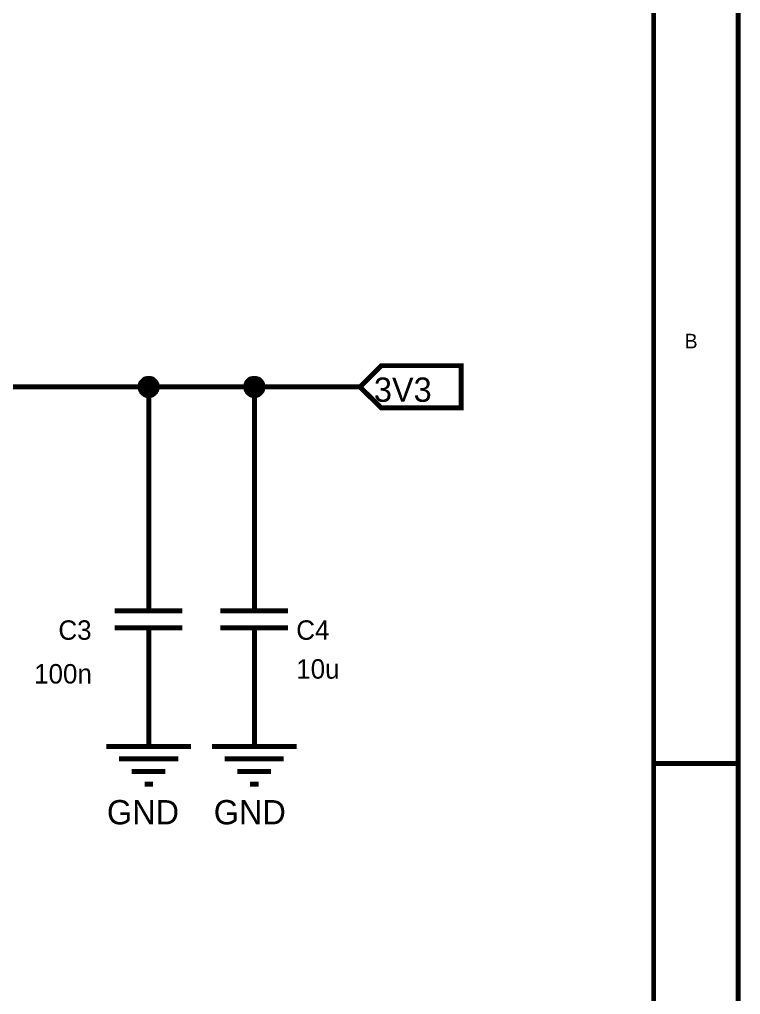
# Model space of a CAD drawing. Header units: millimetres. Extents: x 0 to 282, y 0 to 206.
# Drawn here: x 239 to 282.3, y 89.3 to 147.9 of the extents above; entities that cross this region are included whole.
import ezdxf

# ---------------------------------------------------------------- set-up
doc = ezdxf.new("R2010")
doc.units = ezdxf.units.MM
doc.layers.add('Sheet', color=255, linetype='Continuous')

msp = doc.modelspace()

# ---------------------------------------------------------------- linework, layer by layer
at = {"layer": 'Sheet'}
for points, const_width in [([(0, 206.278), (282.168, 206.278), (282.168, 0), (0, 0), (0, 206.278)], 0.3), ([(0, 206.278), (0, 0), (282.168, 0), (282.168, 206.278), (0, 206.278), (0, 206.278)], 0.0991), ([(5.088, 201.208), (277.098, 201.208), (277.098, 5.07), (5.088, 5.07), (5.088, 201.208)], 0.3), ([(5.088, 201.208), (5.088, 5.07), (277.098, 5.07), (277.098, 201.208), (5.088, 201.208), (5.088, 201.208)], 0.0991), ([(260.721, 124.522), (259.444, 125.78), (260.721, 127.057), (265.536, 127.057), (265.536, 124.522), (260.721, 124.522)], 0.3), ([(260.721, 124.522), (259.444, 125.78), (260.721, 127.057), (265.536, 127.057), (265.536, 124.522), (260.721, 124.522)], 0.0991)]:
    msp.add_lwpolyline(points, close=True, dxfattribs=dict(at, const_width=const_width))
for points, const_width in [([(246.241, 125.78), (246.241, 125.798), (246.241, 125.835), (246.241, 125.853), (246.259, 125.889), (246.259, 125.908), (246.259, 125.944), (246.277, 125.962), (246.277, 125.981), (246.295, 125.999), (246.295, 126.035), (246.314, 126.053), (246.332, 126.072), (246.332, 126.09), (246.35, 126.108), (246.368, 126.126), (246.387, 126.145), (246.405, 126.163), (246.423, 126.181), (246.441, 126.199), (246.459, 126.199), (246.478, 126.218), (246.496, 126.236), (246.532, 126.236), (246.551, 126.254), (246.569, 126.254), (246.587, 126.272), (246.624, 126.272), (246.642, 126.272), (246.678, 126.291), (246.697, 126.291), (246.733, 126.291), (246.751, 126.291)], 0.3), ([(246.241, 125.78), (246.241, 125.798), (246.241, 125.835), (246.241, 125.853), (246.259, 125.889), (246.259, 125.908), (246.259, 125.944), (246.277, 125.962), (246.277, 125.981), (246.295, 125.999), (246.295, 126.035), (246.314, 126.053), (246.332, 126.072), (246.332, 126.09), (246.35, 126.108), (246.368, 126.126), (246.387, 126.145), (246.405, 126.163), (246.423, 126.181), (246.441, 126.199), (246.459, 126.199), (246.478, 126.218), (246.496, 126.236), (246.532, 126.236), (246.551, 126.254), (246.569, 126.254), (246.587, 126.272), (246.624, 126.272), (246.642, 126.272), (246.678, 126.291), (246.697, 126.291), (246.733, 126.291), (246.751, 126.291)], 0.3), ([(246.241, 125.78), (246.241, 125.798), (246.241, 125.835), (246.241, 125.853), (246.259, 125.889), (246.259, 125.908), (246.259, 125.944), (246.277, 125.962), (246.277, 125.981), (246.295, 125.999), (246.295, 126.035), (246.314, 126.053), (246.332, 126.072), (246.332, 126.09), (246.35, 126.108), (246.368, 126.126), (246.387, 126.145), (246.405, 126.163), (246.423, 126.181), (246.441, 126.199), (246.459, 126.199), (246.478, 126.218), (246.496, 126.236), (246.532, 126.236), (246.551, 126.254), (246.569, 126.254), (246.587, 126.272), (246.624, 126.272), (246.642, 126.272), (246.678, 126.291), (246.697, 126.291), (246.733, 126.291), (246.751, 126.291)], 0.3), ([(246.241, 125.78), (246.241, 125.798), (246.241, 125.835), (246.241, 125.853), (246.259, 125.889), (246.259, 125.908), (246.259, 125.944), (246.277, 125.962), (246.277, 125.981), (246.295, 125.999), (246.295, 126.035), (246.314, 126.053), (246.332, 126.072), (246.332, 126.09), (246.35, 126.108), (246.368, 126.126), (246.387, 126.145), (246.405, 126.163), (246.423, 126.181), (246.441, 126.199), (246.459, 126.199), (246.478, 126.218), (246.496, 126.236), (246.532, 126.236), (246.551, 126.254), (246.569, 126.254), (246.587, 126.272), (246.624, 126.272), (246.642, 126.272), (246.678, 126.291), (246.697, 126.291), (246.733, 126.291), (246.751, 126.291)], 0.3), ([(246.241, 125.78), (246.241, 125.798), (246.241, 125.835), (246.241, 125.853), (246.259, 125.889), (246.259, 125.908), (246.259, 125.944), (246.277, 125.962), (246.277, 125.981), (246.295, 125.999), (246.295, 126.035), (246.314, 126.053), (246.332, 126.072), (246.332, 126.09), (246.35, 126.108), (246.368, 126.126), (246.387, 126.145), (246.405, 126.163), (246.423, 126.181), (246.441, 126.199), (246.459, 126.199), (246.478, 126.218), (246.496, 126.236), (246.532, 126.236), (246.551, 126.254), (246.569, 126.254), (246.587, 126.272), (246.624, 126.272), (246.642, 126.272), (246.678, 126.291), (246.697, 126.291), (246.733, 126.291), (246.751, 126.291)], 0.0991), ([(246.241, 125.78), (246.241, 125.798), (246.241, 125.835), (246.241, 125.853), (246.259, 125.889), (246.259, 125.908), (246.259, 125.944), (246.277, 125.962), (246.277, 125.981), (246.295, 125.999), (246.295, 126.035), (246.314, 126.053), (246.332, 126.072), (246.332, 126.09), (246.35, 126.108), (246.368, 126.126), (246.387, 126.145), (246.405, 126.163), (246.423, 126.181), (246.441, 126.199), (246.459, 126.199), (246.478, 126.218), (246.496, 126.236), (246.532, 126.236), (246.551, 126.254), (246.569, 126.254), (246.587, 126.272), (246.624, 126.272), (246.642, 126.272), (246.678, 126.291), (246.697, 126.291), (246.733, 126.291), (246.751, 126.291)], 0.0991), ([(246.241, 125.78), (246.241, 125.798), (246.241, 125.835), (246.241, 125.853), (246.259, 125.889), (246.259, 125.908), (246.259, 125.944), (246.277, 125.962), (246.277, 125.981), (246.295, 125.999), (246.295, 126.035), (246.314, 126.053), (246.332, 126.072), (246.332, 126.09), (246.35, 126.108), (246.368, 126.126), (246.387, 126.145), (246.405, 126.163), (246.423, 126.181), (246.441, 126.199), (246.459, 126.199), (246.478, 126.218), (246.496, 126.236), (246.532, 126.236), (246.551, 126.254), (246.569, 126.254), (246.587, 126.272), (246.624, 126.272), (246.642, 126.272), (246.678, 126.291), (246.697, 126.291), (246.733, 126.291), (246.751, 126.291)], 0.0991), ([(246.241, 125.78), (246.241, 125.798), (246.241, 125.835), (246.241, 125.853), (246.259, 125.889), (246.259, 125.908), (246.259, 125.944), (246.277, 125.962), (246.277, 125.981), (246.295, 125.999), (246.295, 126.035), (246.314, 126.053), (246.332, 126.072), (246.332, 126.09), (246.35, 126.108), (246.368, 126.126), (246.387, 126.145), (246.405, 126.163), (246.423, 126.181), (246.441, 126.199), (246.459, 126.199), (246.478, 126.218), (246.496, 126.236), (246.532, 126.236), (246.551, 126.254), (246.569, 126.254), (246.587, 126.272), (246.624, 126.272), (246.642, 126.272), (246.678, 126.291), (246.697, 126.291), (246.733, 126.291), (246.751, 126.291)], 0.0991), ([(246.751, 126.291), (246.751, 126.291)], 0.3), ([(246.751, 126.291), (246.77, 126.291), (246.806, 126.291), (246.824, 126.291), (246.842, 126.272), (246.879, 126.272), (246.897, 126.272), (246.915, 126.254), (246.952, 126.254), (246.97, 126.236), (246.988, 126.236), (247.007, 126.218), (247.025, 126.199), (247.043, 126.199), (247.061, 126.181), (247.08, 126.163), (247.098, 126.145), (247.116, 126.126), (247.134, 126.108), (247.152, 126.09), (247.152, 126.072), (247.171, 126.053), (247.189, 126.035), (247.189, 125.999), (247.207, 125.981), (247.207, 125.962), (247.225, 125.944), (247.225, 125.908), (247.225, 125.889), (247.244, 125.853), (247.244, 125.835), (247.244, 125.798), (247.244, 125.78)], 0.3), ([(246.751, 126.291), (246.751, 126.291)], 0.3), ([(246.751, 126.291), (246.77, 126.291), (246.806, 126.291), (246.824, 126.291), (246.842, 126.272), (246.879, 126.272), (246.897, 126.272), (246.915, 126.254), (246.952, 126.254), (246.97, 126.236), (246.988, 126.236), (247.007, 126.218), (247.025, 126.199), (247.043, 126.199), (247.061, 126.181), (247.08, 126.163), (247.098, 126.145), (247.116, 126.126), (247.134, 126.108), (247.152, 126.09), (247.152, 126.072), (247.171, 126.053), (247.189, 126.035), (247.189, 125.999), (247.207, 125.981), (247.207, 125.962), (247.225, 125.944), (247.225, 125.908), (247.225, 125.889), (247.244, 125.853), (247.244, 125.835), (247.244, 125.798), (247.244, 125.78)], 0.3), ([(246.751, 126.291), (246.751, 126.291)], 0.3), ([(246.751, 126.291), (246.77, 126.291), (246.806, 126.291), (246.824, 126.291), (246.842, 126.272), (246.879, 126.272), (246.897, 126.272), (246.915, 126.254), (246.952, 126.254), (246.97, 126.236), (246.988, 126.236), (247.007, 126.218), (247.025, 126.199), (247.043, 126.199), (247.061, 126.181), (247.08, 126.163), (247.098, 126.145), (247.116, 126.126), (247.134, 126.108), (247.152, 126.09), (247.152, 126.072), (247.171, 126.053), (247.189, 126.035), (247.189, 125.999), (247.207, 125.981), (247.207, 125.962), (247.225, 125.944), (247.225, 125.908), (247.225, 125.889), (247.244, 125.853), (247.244, 125.835), (247.244, 125.798), (247.244, 125.78)], 0.3), ([(246.751, 126.291), (246.751, 126.291)], 0.3), ([(246.751, 126.291), (246.77, 126.291), (246.806, 126.291), (246.824, 126.291), (246.842, 126.272), (246.879, 126.272), (246.897, 126.272), (246.915, 126.254), (246.952, 126.254), (246.97, 126.236), (246.988, 126.236), (247.007, 126.218), (247.025, 126.199), (247.043, 126.199), (247.061, 126.181), (247.08, 126.163), (247.098, 126.145), (247.116, 126.126), (247.134, 126.108), (247.152, 126.09), (247.152, 126.072), (247.171, 126.053), (247.189, 126.035), (247.189, 125.999), (247.207, 125.981), (247.207, 125.962), (247.225, 125.944), (247.225, 125.908), (247.225, 125.889), (247.244, 125.853), (247.244, 125.835), (247.244, 125.798), (247.244, 125.78)], 0.3), ([(246.751, 126.291), (246.751, 126.291)], 0.0991), ([(246.751, 126.291), (246.77, 126.291), (246.806, 126.291), (246.824, 126.291), (246.842, 126.272), (246.879, 126.272), (246.897, 126.272), (246.915, 126.254), (246.952, 126.254), (246.97, 126.236), (246.988, 126.236), (247.007, 126.218), (247.025, 126.199), (247.043, 126.199), (247.061, 126.181), (247.08, 126.163), (247.098, 126.145), (247.116, 126.126), (247.134, 126.108), (247.152, 126.09), (247.152, 126.072), (247.171, 126.053), (247.189, 126.035), (247.189, 125.999), (247.207, 125.981), (247.207, 125.962), (247.225, 125.944), (247.225, 125.908), (247.225, 125.889), (247.244, 125.853), (247.244, 125.835), (247.244, 125.798), (247.244, 125.78)], 0.0991), ([(246.751, 126.291), (246.751, 126.291)], 0.0991), ([(246.751, 126.291), (246.77, 126.291), (246.806, 126.291), (246.824, 126.291), (246.842, 126.272), (246.879, 126.272), (246.897, 126.272), (246.915, 126.254), (246.952, 126.254), (246.97, 126.236), (246.988, 126.236), (247.007, 126.218), (247.025, 126.199), (247.043, 126.199), (247.061, 126.181), (247.08, 126.163), (247.098, 126.145), (247.116, 126.126), (247.134, 126.108), (247.152, 126.09), (247.152, 126.072), (247.171, 126.053), (247.189, 126.035), (247.189, 125.999), (247.207, 125.981), (247.207, 125.962), (247.225, 125.944), (247.225, 125.908), (247.225, 125.889), (247.244, 125.853), (247.244, 125.835), (247.244, 125.798), (247.244, 125.78)], 0.0991), ([(246.751, 126.291), (246.751, 126.291)], 0.0991), ([(246.751, 126.291), (246.77, 126.291), (246.806, 126.291), (246.824, 126.291), (246.842, 126.272), (246.879, 126.272), (246.897, 126.272), (246.915, 126.254), (246.952, 126.254), (246.97, 126.236), (246.988, 126.236), (247.007, 126.218), (247.025, 126.199), (247.043, 126.199), (247.061, 126.181), (247.08, 126.163), (247.098, 126.145), (247.116, 126.126), (247.134, 126.108), (247.152, 126.09), (247.152, 126.072), (247.171, 126.053), (247.189, 126.035), (247.189, 125.999), (247.207, 125.981), (247.207, 125.962), (247.225, 125.944), (247.225, 125.908), (247.225, 125.889), (247.244, 125.853), (247.244, 125.835), (247.244, 125.798), (247.244, 125.78)], 0.0991), ([(246.751, 126.291), (246.751, 126.291)], 0.0991), ([(246.751, 126.291), (246.77, 126.291), (246.806, 126.291), (246.824, 126.291), (246.842, 126.272), (246.879, 126.272), (246.897, 126.272), (246.915, 126.254), (246.952, 126.254), (246.97, 126.236), (246.988, 126.236), (247.007, 126.218), (247.025, 126.199), (247.043, 126.199), (247.061, 126.181), (247.08, 126.163), (247.098, 126.145), (247.116, 126.126), (247.134, 126.108), (247.152, 126.09), (247.152, 126.072), (247.171, 126.053), (247.189, 126.035), (247.189, 125.999), (247.207, 125.981), (247.207, 125.962), (247.225, 125.944), (247.225, 125.908), (247.225, 125.889), (247.244, 125.853), (247.244, 125.835), (247.244, 125.798), (247.244, 125.78)], 0.0991), ([(252.587, 125.78), (252.587, 125.798), (252.587, 125.835), (252.587, 125.853), (252.605, 125.889), (252.605, 125.908), (252.605, 125.944), (252.624, 125.962), (252.624, 125.981), (252.642, 125.999), (252.642, 126.035), (252.66, 126.053), (252.678, 126.072), (252.678, 126.09), (252.697, 126.108), (252.715, 126.126), (252.733, 126.145), (252.751, 126.163), (252.77, 126.181), (252.788, 126.199), (252.806, 126.199), (252.824, 126.218), (252.843, 126.236), (252.879, 126.236), (252.897, 126.254), (252.915, 126.254), (252.934, 126.272), (252.97, 126.272), (252.988, 126.272), (253.025, 126.291), (253.043, 126.291), (253.08, 126.291), (253.098, 126.291)], 0.3), ([(252.587, 125.78), (252.587, 125.798), (252.587, 125.835), (252.587, 125.853), (252.605, 125.889), (252.605, 125.908), (252.605, 125.944), (252.624, 125.962), (252.624, 125.981), (252.642, 125.999), (252.642, 126.035), (252.66, 126.053), (252.678, 126.072), (252.678, 126.09), (252.697, 126.108), (252.715, 126.126), (252.733, 126.145), (252.751, 126.163), (252.77, 126.181), (252.788, 126.199), (252.806, 126.199), (252.824, 126.218), (252.843, 126.236), (252.879, 126.236), (252.897, 126.254), (252.915, 126.254), (252.934, 126.272), (252.97, 126.272), (252.988, 126.272), (253.025, 126.291), (253.043, 126.291), (253.08, 126.291), (253.098, 126.291)], 0.3), ([(252.587, 125.78), (252.587, 125.798), (252.587, 125.835), (252.587, 125.853), (252.605, 125.889), (252.605, 125.908), (252.605, 125.944), (252.624, 125.962), (252.624, 125.981), (252.642, 125.999), (252.642, 126.035), (252.66, 126.053), (252.678, 126.072), (252.678, 126.09), (252.697, 126.108), (252.715, 126.126), (252.733, 126.145), (252.751, 126.163), (252.77, 126.181), (252.788, 126.199), (252.806, 126.199), (252.824, 126.218), (252.843, 126.236), (252.879, 126.236), (252.897, 126.254), (252.915, 126.254), (252.934, 126.272), (252.97, 126.272), (252.988, 126.272), (253.025, 126.291), (253.043, 126.291), (253.08, 126.291), (253.098, 126.291)], 0.3), ([(252.587, 125.78), (252.587, 125.798), (252.587, 125.835), (252.587, 125.853), (252.605, 125.889), (252.605, 125.908), (252.605, 125.944), (252.624, 125.962), (252.624, 125.981), (252.642, 125.999), (252.642, 126.035), (252.66, 126.053), (252.678, 126.072), (252.678, 126.09), (252.697, 126.108), (252.715, 126.126), (252.733, 126.145), (252.751, 126.163), (252.77, 126.181), (252.788, 126.199), (252.806, 126.199), (252.824, 126.218), (252.843, 126.236), (252.879, 126.236), (252.897, 126.254), (252.915, 126.254), (252.934, 126.272), (252.97, 126.272), (252.988, 126.272), (253.025, 126.291), (253.043, 126.291), (253.08, 126.291), (253.098, 126.291)], 0.3), ([(252.587, 125.78), (252.587, 125.798), (252.587, 125.835), (252.587, 125.853), (252.605, 125.889), (252.605, 125.908), (252.605, 125.944), (252.624, 125.962), (252.624, 125.981), (252.642, 125.999), (252.642, 126.035), (252.66, 126.053), (252.678, 126.072), (252.678, 126.09), (252.697, 126.108), (252.715, 126.126), (252.733, 126.145), (252.751, 126.163), (252.77, 126.181), (252.788, 126.199), (252.806, 126.199), (252.824, 126.218), (252.843, 126.236), (252.879, 126.236), (252.897, 126.254), (252.915, 126.254), (252.934, 126.272), (252.97, 126.272), (252.988, 126.272), (253.025, 126.291), (253.043, 126.291), (253.08, 126.291), (253.098, 126.291)], 0.0991), ([(252.587, 125.78), (252.587, 125.798), (252.587, 125.835), (252.587, 125.853), (252.605, 125.889), (252.605, 125.908), (252.605, 125.944), (252.624, 125.962), (252.624, 125.981), (252.642, 125.999), (252.642, 126.035), (252.66, 126.053), (252.678, 126.072), (252.678, 126.09), (252.697, 126.108), (252.715, 126.126), (252.733, 126.145), (252.751, 126.163), (252.77, 126.181), (252.788, 126.199), (252.806, 126.199), (252.824, 126.218), (252.843, 126.236), (252.879, 126.236), (252.897, 126.254), (252.915, 126.254), (252.934, 126.272), (252.97, 126.272), (252.988, 126.272), (253.025, 126.291), (253.043, 126.291), (253.08, 126.291), (253.098, 126.291)], 0.0991), ([(252.587, 125.78), (252.587, 125.798), (252.587, 125.835), (252.587, 125.853), (252.605, 125.889), (252.605, 125.908), (252.605, 125.944), (252.624, 125.962), (252.624, 125.981), (252.642, 125.999), (252.642, 126.035), (252.66, 126.053), (252.678, 126.072), (252.678, 126.09), (252.697, 126.108), (252.715, 126.126), (252.733, 126.145), (252.751, 126.163), (252.77, 126.181), (252.788, 126.199), (252.806, 126.199), (252.824, 126.218), (252.843, 126.236), (252.879, 126.236), (252.897, 126.254), (252.915, 126.254), (252.934, 126.272), (252.97, 126.272), (252.988, 126.272), (253.025, 126.291), (253.043, 126.291), (253.08, 126.291), (253.098, 126.291)], 0.0991), ([(252.587, 125.78), (252.587, 125.798), (252.587, 125.835), (252.587, 125.853), (252.605, 125.889), (252.605, 125.908), (252.605, 125.944), (252.624, 125.962), (252.624, 125.981), (252.642, 125.999), (252.642, 126.035), (252.66, 126.053), (252.678, 126.072), (252.678, 126.09), (252.697, 126.108), (252.715, 126.126), (252.733, 126.145), (252.751, 126.163), (252.77, 126.181), (252.788, 126.199), (252.806, 126.199), (252.824, 126.218), (252.843, 126.236), (252.879, 126.236), (252.897, 126.254), (252.915, 126.254), (252.934, 126.272), (252.97, 126.272), (252.988, 126.272), (253.025, 126.291), (253.043, 126.291), (253.08, 126.291), (253.098, 126.291)], 0.0991), ([(253.098, 126.291), (253.098, 126.291)], 0.3), ([(253.098, 126.291), (253.116, 126.291), (253.153, 126.291), (253.171, 126.291), (253.207, 126.272), (253.226, 126.272), (253.244, 126.272), (253.262, 126.254), (253.298, 126.254), (253.317, 126.236), (253.335, 126.236), (253.353, 126.218), (253.371, 126.199), (253.408, 126.199), (253.426, 126.181), (253.444, 126.163), (253.463, 126.145), (253.481, 126.126), (253.481, 126.108), (253.499, 126.09), (253.517, 126.072), (253.536, 126.053), (253.554, 126.035), (253.554, 125.999), (253.572, 125.981), (253.572, 125.962), (253.59, 125.944), (253.59, 125.908), (253.59, 125.889), (253.609, 125.853), (253.609, 125.835), (253.609, 125.798), (253.609, 125.78)], 0.3), ([(253.098, 126.291), (253.098, 126.291)], 0.3), ([(253.098, 126.291), (253.116, 126.291), (253.153, 126.291), (253.171, 126.291), (253.207, 126.272), (253.226, 126.272), (253.244, 126.272), (253.262, 126.254), (253.298, 126.254), (253.317, 126.236), (253.335, 126.236), (253.353, 126.218), (253.371, 126.199), (253.408, 126.199), (253.426, 126.181), (253.444, 126.163), (253.463, 126.145), (253.481, 126.126), (253.481, 126.108), (253.499, 126.09), (253.517, 126.072), (253.536, 126.053), (253.554, 126.035), (253.554, 125.999), (253.572, 125.981), (253.572, 125.962), (253.59, 125.944), (253.59, 125.908), (253.59, 125.889), (253.609, 125.853), (253.609, 125.835), (253.609, 125.798), (253.609, 125.78)], 0.3), ([(253.098, 126.291), (253.098, 126.291)], 0.3), ([(253.098, 126.291), (253.116, 126.291), (253.153, 126.291), (253.171, 126.291), (253.207, 126.272), (253.226, 126.272), (253.244, 126.272), (253.262, 126.254), (253.298, 126.254), (253.317, 126.236), (253.335, 126.236), (253.353, 126.218), (253.371, 126.199), (253.408, 126.199), (253.426, 126.181), (253.444, 126.163), (253.463, 126.145), (253.481, 126.126), (253.481, 126.108), (253.499, 126.09), (253.517, 126.072), (253.536, 126.053), (253.554, 126.035), (253.554, 125.999), (253.572, 125.981), (253.572, 125.962), (253.59, 125.944), (253.59, 125.908), (253.59, 125.889), (253.609, 125.853), (253.609, 125.835), (253.609, 125.798), (253.609, 125.78)], 0.3), ([(253.098, 126.291), (253.098, 126.291)], 0.3), ([(253.098, 126.291), (253.116, 126.291), (253.153, 126.291), (253.171, 126.291), (253.207, 126.272), (253.226, 126.272), (253.244, 126.272), (253.262, 126.254), (253.298, 126.254), (253.317, 126.236), (253.335, 126.236), (253.353, 126.218), (253.371, 126.199), (253.408, 126.199), (253.426, 126.181), (253.444, 126.163), (253.463, 126.145), (253.481, 126.126), (253.481, 126.108), (253.499, 126.09), (253.517, 126.072), (253.536, 126.053), (253.554, 126.035), (253.554, 125.999), (253.572, 125.981), (253.572, 125.962), (253.59, 125.944), (253.59, 125.908), (253.59, 125.889), (253.609, 125.853), (253.609, 125.835), (253.609, 125.798), (253.609, 125.78)], 0.3), ([(253.098, 126.291), (253.098, 126.291)], 0.0991), ([(253.098, 126.291), (253.116, 126.291), (253.153, 126.291), (253.171, 126.291), (253.207, 126.272), (253.226, 126.272), (253.244, 126.272), (253.262, 126.254), (253.298, 126.254), (253.317, 126.236), (253.335, 126.236), (253.353, 126.218), (253.371, 126.199), (253.408, 126.199), (253.426, 126.181), (253.444, 126.163), (253.463, 126.145), (253.481, 126.126), (253.481, 126.108), (253.499, 126.09), (253.517, 126.072), (253.536, 126.053), (253.554, 126.035), (253.554, 125.999), (253.572, 125.981), (253.572, 125.962), (253.59, 125.944), (253.59, 125.908), (253.59, 125.889), (253.609, 125.853), (253.609, 125.835), (253.609, 125.798), (253.609, 125.78)], 0.0991), ([(253.098, 126.291), (253.098, 126.291)], 0.0991), ([(253.098, 126.291), (253.116, 126.291), (253.153, 126.291), (253.171, 126.291), (253.207, 126.272), (253.226, 126.272), (253.244, 126.272), (253.262, 126.254), (253.298, 126.254), (253.317, 126.236), (253.335, 126.236), (253.353, 126.218), (253.371, 126.199), (253.408, 126.199), (253.426, 126.181), (253.444, 126.163), (253.463, 126.145), (253.481, 126.126), (253.481, 126.108), (253.499, 126.09), (253.517, 126.072), (253.536, 126.053), (253.554, 126.035), (253.554, 125.999), (253.572, 125.981), (253.572, 125.962), (253.59, 125.944), (253.59, 125.908), (253.59, 125.889), (253.609, 125.853), (253.609, 125.835), (253.609, 125.798), (253.609, 125.78)], 0.0991), ([(253.098, 126.291), (253.098, 126.291)], 0.0991), ([(253.098, 126.291), (253.116, 126.291), (253.153, 126.291), (253.171, 126.291), (253.207, 126.272), (253.226, 126.272), (253.244, 126.272), (253.262, 126.254), (253.298, 126.254), (253.317, 126.236), (253.335, 126.236), (253.353, 126.218), (253.371, 126.199), (253.408, 126.199), (253.426, 126.181), (253.444, 126.163), (253.463, 126.145), (253.481, 126.126), (253.481, 126.108), (253.499, 126.09), (253.517, 126.072), (253.536, 126.053), (253.554, 126.035), (253.554, 125.999), (253.572, 125.981), (253.572, 125.962), (253.59, 125.944), (253.59, 125.908), (253.59, 125.889), (253.609, 125.853), (253.609, 125.835), (253.609, 125.798), (253.609, 125.78)], 0.0991), ([(253.098, 126.291), (253.098, 126.291)], 0.0991), ([(253.098, 126.291), (253.116, 126.291), (253.153, 126.291), (253.171, 126.291), (253.207, 126.272), (253.226, 126.272), (253.244, 126.272), (253.262, 126.254), (253.298, 126.254), (253.317, 126.236), (253.335, 126.236), (253.353, 126.218), (253.371, 126.199), (253.408, 126.199), (253.426, 126.181), (253.444, 126.163), (253.463, 126.145), (253.481, 126.126), (253.481, 126.108), (253.499, 126.09), (253.517, 126.072), (253.536, 126.053), (253.554, 126.035), (253.554, 125.999), (253.572, 125.981), (253.572, 125.962), (253.59, 125.944), (253.59, 125.908), (253.59, 125.889), (253.609, 125.853), (253.609, 125.835), (253.609, 125.798), (253.609, 125.78)], 0.0991), ([(231.505, 125.78), (246.751, 125.78), (253.098, 125.78), (259.444, 125.78)], 0.3), ([(246.751, 125.269), (246.733, 125.269), (246.697, 125.269), (246.678, 125.269), (246.642, 125.288), (246.624, 125.288), (246.587, 125.288), (246.569, 125.306), (246.551, 125.306), (246.532, 125.324), (246.496, 125.324), (246.478, 125.342), (246.459, 125.36), (246.441, 125.379), (246.423, 125.397), (246.405, 125.397), (246.387, 125.415), (246.368, 125.433), (246.35, 125.452), (246.332, 125.47), (246.332, 125.506), (246.314, 125.525), (246.295, 125.543), (246.295, 125.561), (246.277, 125.579), (246.277, 125.616), (246.259, 125.634), (246.259, 125.652), (246.259, 125.671), (246.241, 125.707), (246.241, 125.725), (246.241, 125.762), (246.241, 125.78)], 0.3), ([(246.241, 125.78), (246.241, 125.78)], 0.3), ([(246.751, 125.269), (246.733, 125.269), (246.697, 125.269), (246.678, 125.269), (246.642, 125.288), (246.624, 125.288), (246.587, 125.288), (246.569, 125.306), (246.551, 125.306), (246.532, 125.324), (246.496, 125.324), (246.478, 125.342), (246.459, 125.36), (246.441, 125.379), (246.423, 125.397), (246.405, 125.397), (246.387, 125.415), (246.368, 125.433), (246.35, 125.452), (246.332, 125.47), (246.332, 125.506), (246.314, 125.525), (246.295, 125.543), (246.295, 125.561), (246.277, 125.579), (246.277, 125.616), (246.259, 125.634), (246.259, 125.652), (246.259, 125.671), (246.241, 125.707), (246.241, 125.725), (246.241, 125.762), (246.241, 125.78)], 0.3), ([(246.241, 125.78), (246.241, 125.78)], 0.3), ([(246.751, 125.269), (246.733, 125.269), (246.697, 125.269), (246.678, 125.269), (246.642, 125.288), (246.624, 125.288), (246.587, 125.288), (246.569, 125.306), (246.551, 125.306), (246.532, 125.324), (246.496, 125.324), (246.478, 125.342), (246.459, 125.36), (246.441, 125.379), (246.423, 125.397), (246.405, 125.397), (246.387, 125.415), (246.368, 125.433), (246.35, 125.452), (246.332, 125.47), (246.332, 125.506), (246.314, 125.525), (246.295, 125.543), (246.295, 125.561), (246.277, 125.579), (246.277, 125.616), (246.259, 125.634), (246.259, 125.652), (246.259, 125.671), (246.241, 125.707), (246.241, 125.725), (246.241, 125.762), (246.241, 125.78)], 0.3), ([(246.241, 125.78), (246.241, 125.78)], 0.3), ([(246.751, 125.269), (246.733, 125.269), (246.697, 125.269), (246.678, 125.269), (246.642, 125.288), (246.624, 125.288), (246.587, 125.288), (246.569, 125.306), (246.551, 125.306), (246.532, 125.324), (246.496, 125.324), (246.478, 125.342), (246.459, 125.36), (246.441, 125.379), (246.423, 125.397), (246.405, 125.397), (246.387, 125.415), (246.368, 125.433), (246.35, 125.452), (246.332, 125.47), (246.332, 125.506), (246.314, 125.525), (246.295, 125.543), (246.295, 125.561), (246.277, 125.579), (246.277, 125.616), (246.259, 125.634), (246.259, 125.652), (246.259, 125.671), (246.241, 125.707), (246.241, 125.725), (246.241, 125.762), (246.241, 125.78)], 0.3), ([(246.241, 125.78), (246.241, 125.78)], 0.3), ([(246.751, 125.269), (246.733, 125.269), (246.697, 125.269), (246.678, 125.269), (246.642, 125.288), (246.624, 125.288), (246.587, 125.288), (246.569, 125.306), (246.551, 125.306), (246.532, 125.324), (246.496, 125.324), (246.478, 125.342), (246.459, 125.36), (246.441, 125.379), (246.423, 125.397), (246.405, 125.397), (246.387, 125.415), (246.368, 125.433), (246.35, 125.452), (246.332, 125.47), (246.332, 125.506), (246.314, 125.525), (246.295, 125.543), (246.295, 125.561), (246.277, 125.579), (246.277, 125.616), (246.259, 125.634), (246.259, 125.652), (246.259, 125.671), (246.241, 125.707), (246.241, 125.725), (246.241, 125.762), (246.241, 125.78)], 0.0991), ([(246.241, 125.78), (246.241, 125.78)], 0.0991), ([(246.751, 125.269), (246.733, 125.269), (246.697, 125.269), (246.678, 125.269), (246.642, 125.288), (246.624, 125.288), (246.587, 125.288), (246.569, 125.306), (246.551, 125.306), (246.532, 125.324), (246.496, 125.324), (246.478, 125.342), (246.459, 125.36), (246.441, 125.379), (246.423, 125.397), (246.405, 125.397), (246.387, 125.415), (246.368, 125.433), (246.35, 125.452), (246.332, 125.47), (246.332, 125.506), (246.314, 125.525), (246.295, 125.543), (246.295, 125.561), (246.277, 125.579), (246.277, 125.616), (246.259, 125.634), (246.259, 125.652), (246.259, 125.671), (246.241, 125.707), (246.241, 125.725), (246.241, 125.762), (246.241, 125.78)], 0.0991), ([(246.241, 125.78), (246.241, 125.78)], 0.0991), ([(246.751, 125.269), (246.733, 125.269), (246.697, 125.269), (246.678, 125.269), (246.642, 125.288), (246.624, 125.288), (246.587, 125.288), (246.569, 125.306), (246.551, 125.306), (246.532, 125.324), (246.496, 125.324), (246.478, 125.342), (246.459, 125.36), (246.441, 125.379), (246.423, 125.397), (246.405, 125.397), (246.387, 125.415), (246.368, 125.433), (246.35, 125.452), (246.332, 125.47), (246.332, 125.506), (246.314, 125.525), (246.295, 125.543), (246.295, 125.561), (246.277, 125.579), (246.277, 125.616), (246.259, 125.634), (246.259, 125.652), (246.259, 125.671), (246.241, 125.707), (246.241, 125.725), (246.241, 125.762), (246.241, 125.78)], 0.0991), ([(246.241, 125.78), (246.241, 125.78)], 0.0991), ([(246.751, 125.269), (246.733, 125.269), (246.697, 125.269), (246.678, 125.269), (246.642, 125.288), (246.624, 125.288), (246.587, 125.288), (246.569, 125.306), (246.551, 125.306), (246.532, 125.324), (246.496, 125.324), (246.478, 125.342), (246.459, 125.36), (246.441, 125.379), (246.423, 125.397), (246.405, 125.397), (246.387, 125.415), (246.368, 125.433), (246.35, 125.452), (246.332, 125.47), (246.332, 125.506), (246.314, 125.525), (246.295, 125.543), (246.295, 125.561), (246.277, 125.579), (246.277, 125.616), (246.259, 125.634), (246.259, 125.652), (246.259, 125.671), (246.241, 125.707), (246.241, 125.725), (246.241, 125.762), (246.241, 125.78)], 0.0991), ([(246.241, 125.78), (246.241, 125.78)], 0.0991), ([(247.244, 125.78), (247.244, 125.762), (247.244, 125.725), (247.244, 125.707), (247.225, 125.671), (247.225, 125.652), (247.225, 125.634), (247.207, 125.616), (247.207, 125.579), (247.189, 125.561), (247.189, 125.543), (247.171, 125.525), (247.152, 125.506), (247.152, 125.47), (247.134, 125.452), (247.116, 125.433), (247.098, 125.415), (247.08, 125.397), (247.061, 125.397), (247.043, 125.379), (247.025, 125.36), (247.007, 125.342), (246.988, 125.324), (246.97, 125.324), (246.952, 125.306), (246.915, 125.306), (246.897, 125.288), (246.879, 125.288), (246.842, 125.288), (246.824, 125.269), (246.806, 125.269), (246.77, 125.269), (246.751, 125.269)], 0.3), ([(246.751, 116.899), (246.751, 125.78)], 0.3), ([(247.244, 125.78), (247.244, 125.762), (247.244, 125.725), (247.244, 125.707), (247.225, 125.671), (247.225, 125.652), (247.225, 125.634), (247.207, 125.616), (247.207, 125.579), (247.189, 125.561), (247.189, 125.543), (247.171, 125.525), (247.152, 125.506), (247.152, 125.47), (247.134, 125.452), (247.116, 125.433), (247.098, 125.415), (247.08, 125.397), (247.061, 125.397), (247.043, 125.379), (247.025, 125.36), (247.007, 125.342), (246.988, 125.324), (246.97, 125.324), (246.952, 125.306), (246.915, 125.306), (246.897, 125.288), (246.879, 125.288), (246.842, 125.288), (246.824, 125.269), (246.806, 125.269), (246.77, 125.269), (246.751, 125.269)], 0.3), ([(247.244, 125.78), (247.244, 125.762), (247.244, 125.725), (247.244, 125.707), (247.225, 125.671), (247.225, 125.652), (247.225, 125.634), (247.207, 125.616), (247.207, 125.579), (247.189, 125.561), (247.189, 125.543), (247.171, 125.525), (247.152, 125.506), (247.152, 125.47), (247.134, 125.452), (247.116, 125.433), (247.098, 125.415), (247.08, 125.397), (247.061, 125.397), (247.043, 125.379), (247.025, 125.36), (247.007, 125.342), (246.988, 125.324), (246.97, 125.324), (246.952, 125.306), (246.915, 125.306), (246.897, 125.288), (246.879, 125.288), (246.842, 125.288), (246.824, 125.269), (246.806, 125.269), (246.77, 125.269), (246.751, 125.269)], 0.3), ([(247.244, 125.78), (247.244, 125.762), (247.244, 125.725), (247.244, 125.707), (247.225, 125.671), (247.225, 125.652), (247.225, 125.634), (247.207, 125.616), (247.207, 125.579), (247.189, 125.561), (247.189, 125.543), (247.171, 125.525), (247.152, 125.506), (247.152, 125.47), (247.134, 125.452), (247.116, 125.433), (247.098, 125.415), (247.08, 125.397), (247.061, 125.397), (247.043, 125.379), (247.025, 125.36), (247.007, 125.342), (246.988, 125.324), (246.97, 125.324), (246.952, 125.306), (246.915, 125.306), (246.897, 125.288), (246.879, 125.288), (246.842, 125.288), (246.824, 125.269), (246.806, 125.269), (246.77, 125.269), (246.751, 125.269)], 0.3), ([(247.244, 125.78), (247.244, 125.762), (247.244, 125.725), (247.244, 125.707), (247.225, 125.671), (247.225, 125.652), (247.225, 125.634), (247.207, 125.616), (247.207, 125.579), (247.189, 125.561), (247.189, 125.543), (247.171, 125.525), (247.152, 125.506), (247.152, 125.47), (247.134, 125.452), (247.116, 125.433), (247.098, 125.415), (247.08, 125.397), (247.061, 125.397), (247.043, 125.379), (247.025, 125.36), (247.007, 125.342), (246.988, 125.324), (246.97, 125.324), (246.952, 125.306), (246.915, 125.306), (246.897, 125.288), (246.879, 125.288), (246.842, 125.288), (246.824, 125.269), (246.806, 125.269), (246.77, 125.269), (246.751, 125.269)], 0.0991), ([(247.244, 125.78), (247.244, 125.762), (247.244, 125.725), (247.244, 125.707), (247.225, 125.671), (247.225, 125.652), (247.225, 125.634), (247.207, 125.616), (247.207, 125.579), (247.189, 125.561), (247.189, 125.543), (247.171, 125.525), (247.152, 125.506), (247.152, 125.47), (247.134, 125.452), (247.116, 125.433), (247.098, 125.415), (247.08, 125.397), (247.061, 125.397), (247.043, 125.379), (247.025, 125.36), (247.007, 125.342), (246.988, 125.324), (246.97, 125.324), (246.952, 125.306), (246.915, 125.306), (246.897, 125.288), (246.879, 125.288), (246.842, 125.288), (246.824, 125.269), (246.806, 125.269), (246.77, 125.269), (246.751, 125.269)], 0.0991), ([(247.244, 125.78), (247.244, 125.762), (247.244, 125.725), (247.244, 125.707), (247.225, 125.671), (247.225, 125.652), (247.225, 125.634), (247.207, 125.616), (247.207, 125.579), (247.189, 125.561), (247.189, 125.543), (247.171, 125.525), (247.152, 125.506), (247.152, 125.47), (247.134, 125.452), (247.116, 125.433), (247.098, 125.415), (247.08, 125.397), (247.061, 125.397), (247.043, 125.379), (247.025, 125.36), (247.007, 125.342), (246.988, 125.324), (246.97, 125.324), (246.952, 125.306), (246.915, 125.306), (246.897, 125.288), (246.879, 125.288), (246.842, 125.288), (246.824, 125.269), (246.806, 125.269), (246.77, 125.269), (246.751, 125.269)], 0.0991), ([(247.244, 125.78), (247.244, 125.762), (247.244, 125.725), (247.244, 125.707), (247.225, 125.671), (247.225, 125.652), (247.225, 125.634), (247.207, 125.616), (247.207, 125.579), (247.189, 125.561), (247.189, 125.543), (247.171, 125.525), (247.152, 125.506), (247.152, 125.47), (247.134, 125.452), (247.116, 125.433), (247.098, 125.415), (247.08, 125.397), (247.061, 125.397), (247.043, 125.379), (247.025, 125.36), (247.007, 125.342), (246.988, 125.324), (246.97, 125.324), (246.952, 125.306), (246.915, 125.306), (246.897, 125.288), (246.879, 125.288), (246.842, 125.288), (246.824, 125.269), (246.806, 125.269), (246.77, 125.269), (246.751, 125.269)], 0.0991), ([(247.244, 125.78), (247.244, 125.78), (247.244, 125.78), (247.244, 125.78), (247.244, 125.78), (247.244, 125.78), (247.244, 125.78), (247.244, 125.78), (247.244, 125.78), (247.244, 125.78), (247.244, 125.78), (247.244, 125.78), (247.244, 125.78), (247.244, 125.78), (247.244, 125.78), (247.244, 125.78), (247.244, 125.78), (247.244, 125.78), (247.244, 125.78), (247.244, 125.78), (247.244, 125.78), (247.244, 125.78), (247.244, 125.78), (247.244, 125.78), (247.244, 125.78), (247.244, 125.78), (247.244, 125.78), (247.244, 125.78), (247.244, 125.78), (247.244, 125.78), (247.244, 125.78), (247.244, 125.78), (247.244, 125.78)], 0.3), ([(247.244, 125.78), (247.244, 125.78)], 0.3), ([(247.244, 125.78), (247.244, 125.78), (247.244, 125.78), (247.244, 125.78), (247.244, 125.78), (247.244, 125.78), (247.244, 125.78), (247.244, 125.78), (247.244, 125.78), (247.244, 125.78), (247.244, 125.78), (247.244, 125.78), (247.244, 125.78), (247.244, 125.78), (247.244, 125.78), (247.244, 125.78), (247.244, 125.78), (247.244, 125.78), (247.244, 125.78), (247.244, 125.78), (247.244, 125.78), (247.244, 125.78), (247.244, 125.78), (247.244, 125.78), (247.244, 125.78), (247.244, 125.78), (247.244, 125.78), (247.244, 125.78), (247.244, 125.78), (247.244, 125.78), (247.244, 125.78), (247.244, 125.78), (247.244, 125.78)], 0.3), ([(247.244, 125.78), (247.244, 125.78)], 0.3), ([(247.244, 125.78), (247.244, 125.78), (247.244, 125.78), (247.244, 125.78), (247.244, 125.78), (247.244, 125.78), (247.244, 125.78), (247.244, 125.78), (247.244, 125.78), (247.244, 125.78), (247.244, 125.78), (247.244, 125.78), (247.244, 125.78), (247.244, 125.78), (247.244, 125.78), (247.244, 125.78), (247.244, 125.78), (247.244, 125.78), (247.244, 125.78), (247.244, 125.78), (247.244, 125.78), (247.244, 125.78), (247.244, 125.78), (247.244, 125.78), (247.244, 125.78), (247.244, 125.78), (247.244, 125.78), (247.244, 125.78), (247.244, 125.78), (247.244, 125.78), (247.244, 125.78), (247.244, 125.78), (247.244, 125.78)], 0.3), ([(247.244, 125.78), (247.244, 125.78)], 0.3), ([(247.244, 125.78), (247.244, 125.78), (247.244, 125.78), (247.244, 125.78), (247.244, 125.78), (247.244, 125.78), (247.244, 125.78), (247.244, 125.78), (247.244, 125.78), (247.244, 125.78), (247.244, 125.78), (247.244, 125.78), (247.244, 125.78), (247.244, 125.78), (247.244, 125.78), (247.244, 125.78), (247.244, 125.78), (247.244, 125.78), (247.244, 125.78), (247.244, 125.78), (247.244, 125.78), (247.244, 125.78), (247.244, 125.78), (247.244, 125.78), (247.244, 125.78), (247.244, 125.78), (247.244, 125.78), (247.244, 125.78), (247.244, 125.78), (247.244, 125.78), (247.244, 125.78), (247.244, 125.78), (247.244, 125.78)], 0.3), ([(247.244, 125.78), (247.244, 125.78)], 0.3), ([(247.244, 125.78), (247.244, 125.78), (247.244, 125.78), (247.244, 125.78), (247.244, 125.78), (247.244, 125.78), (247.244, 125.78), (247.244, 125.78), (247.244, 125.78), (247.244, 125.78), (247.244, 125.78), (247.244, 125.78), (247.244, 125.78), (247.244, 125.78), (247.244, 125.78), (247.244, 125.78), (247.244, 125.78), (247.244, 125.78), (247.244, 125.78), (247.244, 125.78), (247.244, 125.78), (247.244, 125.78), (247.244, 125.78), (247.244, 125.78), (247.244, 125.78), (247.244, 125.78), (247.244, 125.78), (247.244, 125.78), (247.244, 125.78), (247.244, 125.78), (247.244, 125.78), (247.244, 125.78), (247.244, 125.78)], 0.0991), ([(247.244, 125.78), (247.244, 125.78)], 0.0991), ([(247.244, 125.78), (247.244, 125.78), (247.244, 125.78), (247.244, 125.78), (247.244, 125.78), (247.244, 125.78), (247.244, 125.78), (247.244, 125.78), (247.244, 125.78), (247.244, 125.78), (247.244, 125.78), (247.244, 125.78), (247.244, 125.78), (247.244, 125.78), (247.244, 125.78), (247.244, 125.78), (247.244, 125.78), (247.244, 125.78), (247.244, 125.78), (247.244, 125.78), (247.244, 125.78), (247.244, 125.78), (247.244, 125.78), (247.244, 125.78), (247.244, 125.78), (247.244, 125.78), (247.244, 125.78), (247.244, 125.78), (247.244, 125.78), (247.244, 125.78), (247.244, 125.78), (247.244, 125.78), (247.244, 125.78)], 0.0991), ([(247.244, 125.78), (247.244, 125.78)], 0.0991), ([(247.244, 125.78), (247.244, 125.78), (247.244, 125.78), (247.244, 125.78), (247.244, 125.78), (247.244, 125.78), (247.244, 125.78), (247.244, 125.78), (247.244, 125.78), (247.244, 125.78), (247.244, 125.78), (247.244, 125.78), (247.244, 125.78), (247.244, 125.78), (247.244, 125.78), (247.244, 125.78), (247.244, 125.78), (247.244, 125.78), (247.244, 125.78), (247.244, 125.78), (247.244, 125.78), (247.244, 125.78), (247.244, 125.78), (247.244, 125.78), (247.244, 125.78), (247.244, 125.78), (247.244, 125.78), (247.244, 125.78), (247.244, 125.78), (247.244, 125.78), (247.244, 125.78), (247.244, 125.78), (247.244, 125.78)], 0.0991), ([(247.244, 125.78), (247.244, 125.78)], 0.0991), ([(247.244, 125.78), (247.244, 125.78), (247.244, 125.78), (247.244, 125.78), (247.244, 125.78), (247.244, 125.78), (247.244, 125.78), (247.244, 125.78), (247.244, 125.78), (247.244, 125.78), (247.244, 125.78), (247.244, 125.78), (247.244, 125.78), (247.244, 125.78), (247.244, 125.78), (247.244, 125.78), (247.244, 125.78), (247.244, 125.78), (247.244, 125.78), (247.244, 125.78), (247.244, 125.78), (247.244, 125.78), (247.244, 125.78), (247.244, 125.78), (247.244, 125.78), (247.244, 125.78), (247.244, 125.78), (247.244, 125.78), (247.244, 125.78), (247.244, 125.78), (247.244, 125.78), (247.244, 125.78), (247.244, 125.78)], 0.0991), ([(247.244, 125.78), (247.244, 125.78)], 0.0991), ([(253.098, 125.269), (253.08, 125.269), (253.043, 125.269), (253.025, 125.269), (252.988, 125.288), (252.97, 125.288), (252.934, 125.288), (252.915, 125.306), (252.897, 125.306), (252.879, 125.324), (252.843, 125.324), (252.824, 125.342), (252.806, 125.36), (252.788, 125.379), (252.77, 125.397), (252.751, 125.397), (252.733, 125.415), (252.715, 125.433), (252.697, 125.452), (252.678, 125.47), (252.678, 125.506), (252.66, 125.525), (252.642, 125.543), (252.642, 125.561), (252.624, 125.579), (252.624, 125.616), (252.605, 125.634), (252.605, 125.652), (252.605, 125.671), (252.587, 125.707), (252.587, 125.725), (252.587, 125.762), (252.587, 125.78)], 0.3), ([(252.587, 125.78), (252.587, 125.78)], 0.3), ([(253.098, 125.269), (253.08, 125.269), (253.043, 125.269), (253.025, 125.269), (252.988, 125.288), (252.97, 125.288), (252.934, 125.288), (252.915, 125.306), (252.897, 125.306), (252.879, 125.324), (252.843, 125.324), (252.824, 125.342), (252.806, 125.36), (252.788, 125.379), (252.77, 125.397), (252.751, 125.397), (252.733, 125.415), (252.715, 125.433), (252.697, 125.452), (252.678, 125.47), (252.678, 125.506), (252.66, 125.525), (252.642, 125.543), (252.642, 125.561), (252.624, 125.579), (252.624, 125.616), (252.605, 125.634), (252.605, 125.652), (252.605, 125.671), (252.587, 125.707), (252.587, 125.725), (252.587, 125.762), (252.587, 125.78)], 0.3), ([(252.587, 125.78), (252.587, 125.78)], 0.3), ([(253.098, 125.269), (253.08, 125.269), (253.043, 125.269), (253.025, 125.269), (252.988, 125.288), (252.97, 125.288), (252.934, 125.288), (252.915, 125.306), (252.897, 125.306), (252.879, 125.324), (252.843, 125.324), (252.824, 125.342), (252.806, 125.36), (252.788, 125.379), (252.77, 125.397), (252.751, 125.397), (252.733, 125.415), (252.715, 125.433), (252.697, 125.452), (252.678, 125.47), (252.678, 125.506), (252.66, 125.525), (252.642, 125.543), (252.642, 125.561), (252.624, 125.579), (252.624, 125.616), (252.605, 125.634), (252.605, 125.652), (252.605, 125.671), (252.587, 125.707), (252.587, 125.725), (252.587, 125.762), (252.587, 125.78)], 0.3), ([(252.587, 125.78), (252.587, 125.78)], 0.3), ([(253.098, 125.269), (253.08, 125.269), (253.043, 125.269), (253.025, 125.269), (252.988, 125.288), (252.97, 125.288), (252.934, 125.288), (252.915, 125.306), (252.897, 125.306), (252.879, 125.324), (252.843, 125.324), (252.824, 125.342), (252.806, 125.36), (252.788, 125.379), (252.77, 125.397), (252.751, 125.397), (252.733, 125.415), (252.715, 125.433), (252.697, 125.452), (252.678, 125.47), (252.678, 125.506), (252.66, 125.525), (252.642, 125.543), (252.642, 125.561), (252.624, 125.579), (252.624, 125.616), (252.605, 125.634), (252.605, 125.652), (252.605, 125.671), (252.587, 125.707), (252.587, 125.725), (252.587, 125.762), (252.587, 125.78)], 0.3), ([(252.587, 125.78), (252.587, 125.78)], 0.3), ([(253.098, 125.269), (253.08, 125.269), (253.043, 125.269), (253.025, 125.269), (252.988, 125.288), (252.97, 125.288), (252.934, 125.288), (252.915, 125.306), (252.897, 125.306), (252.879, 125.324), (252.843, 125.324), (252.824, 125.342), (252.806, 125.36), (252.788, 125.379), (252.77, 125.397), (252.751, 125.397), (252.733, 125.415), (252.715, 125.433), (252.697, 125.452), (252.678, 125.47), (252.678, 125.506), (252.66, 125.525), (252.642, 125.543), (252.642, 125.561), (252.624, 125.579), (252.624, 125.616), (252.605, 125.634), (252.605, 125.652), (252.605, 125.671), (252.587, 125.707), (252.587, 125.725), (252.587, 125.762), (252.587, 125.78)], 0.0991), ([(252.587, 125.78), (252.587, 125.78)], 0.0991), ([(253.098, 125.269), (253.08, 125.269), (253.043, 125.269), (253.025, 125.269), (252.988, 125.288), (252.97, 125.288), (252.934, 125.288), (252.915, 125.306), (252.897, 125.306), (252.879, 125.324), (252.843, 125.324), (252.824, 125.342), (252.806, 125.36), (252.788, 125.379), (252.77, 125.397), (252.751, 125.397), (252.733, 125.415), (252.715, 125.433), (252.697, 125.452), (252.678, 125.47), (252.678, 125.506), (252.66, 125.525), (252.642, 125.543), (252.642, 125.561), (252.624, 125.579), (252.624, 125.616), (252.605, 125.634), (252.605, 125.652), (252.605, 125.671), (252.587, 125.707), (252.587, 125.725), (252.587, 125.762), (252.587, 125.78)], 0.0991), ([(252.587, 125.78), (252.587, 125.78)], 0.0991), ([(253.098, 125.269), (253.08, 125.269), (253.043, 125.269), (253.025, 125.269), (252.988, 125.288), (252.97, 125.288), (252.934, 125.288), (252.915, 125.306), (252.897, 125.306), (252.879, 125.324), (252.843, 125.324), (252.824, 125.342), (252.806, 125.36), (252.788, 125.379), (252.77, 125.397), (252.751, 125.397), (252.733, 125.415), (252.715, 125.433), (252.697, 125.452), (252.678, 125.47), (252.678, 125.506), (252.66, 125.525), (252.642, 125.543), (252.642, 125.561), (252.624, 125.579), (252.624, 125.616), (252.605, 125.634), (252.605, 125.652), (252.605, 125.671), (252.587, 125.707), (252.587, 125.725), (252.587, 125.762), (252.587, 125.78)], 0.0991), ([(252.587, 125.78), (252.587, 125.78)], 0.0991), ([(253.098, 125.269), (253.08, 125.269), (253.043, 125.269), (253.025, 125.269), (252.988, 125.288), (252.97, 125.288), (252.934, 125.288), (252.915, 125.306), (252.897, 125.306), (252.879, 125.324), (252.843, 125.324), (252.824, 125.342), (252.806, 125.36), (252.788, 125.379), (252.77, 125.397), (252.751, 125.397), (252.733, 125.415), (252.715, 125.433), (252.697, 125.452), (252.678, 125.47), (252.678, 125.506), (252.66, 125.525), (252.642, 125.543), (252.642, 125.561), (252.624, 125.579), (252.624, 125.616), (252.605, 125.634), (252.605, 125.652), (252.605, 125.671), (252.587, 125.707), (252.587, 125.725), (252.587, 125.762), (252.587, 125.78)], 0.0991), ([(252.587, 125.78), (252.587, 125.78)], 0.0991), ([(253.609, 125.78), (253.609, 125.762), (253.609, 125.725), (253.609, 125.707), (253.59, 125.671), (253.59, 125.652), (253.59, 125.634), (253.572, 125.616), (253.572, 125.579), (253.554, 125.561), (253.554, 125.543), (253.536, 125.525), (253.517, 125.506), (253.499, 125.47), (253.481, 125.452), (253.481, 125.433), (253.463, 125.415), (253.444, 125.397), (253.426, 125.397), (253.408, 125.379), (253.371, 125.36), (253.353, 125.342), (253.335, 125.324), (253.317, 125.324), (253.298, 125.306), (253.262, 125.306), (253.244, 125.288), (253.226, 125.288), (253.207, 125.288), (253.171, 125.269), (253.153, 125.269), (253.116, 125.269), (253.098, 125.269)], 0.3), ([(253.098, 116.899), (253.098, 125.78)], 0.3), ([(253.609, 125.78), (253.609, 125.762), (253.609, 125.725), (253.609, 125.707), (253.59, 125.671), (253.59, 125.652), (253.59, 125.634), (253.572, 125.616), (253.572, 125.579), (253.554, 125.561), (253.554, 125.543), (253.536, 125.525), (253.517, 125.506), (253.499, 125.47), (253.481, 125.452), (253.481, 125.433), (253.463, 125.415), (253.444, 125.397), (253.426, 125.397), (253.408, 125.379), (253.371, 125.36), (253.353, 125.342), (253.335, 125.324), (253.317, 125.324), (253.298, 125.306), (253.262, 125.306), (253.244, 125.288), (253.226, 125.288), (253.207, 125.288), (253.171, 125.269), (253.153, 125.269), (253.116, 125.269), (253.098, 125.269)], 0.3), ([(253.609, 125.78), (253.609, 125.762), (253.609, 125.725), (253.609, 125.707), (253.59, 125.671), (253.59, 125.652), (253.59, 125.634), (253.572, 125.616), (253.572, 125.579), (253.554, 125.561), (253.554, 125.543), (253.536, 125.525), (253.517, 125.506), (253.499, 125.47), (253.481, 125.452), (253.481, 125.433), (253.463, 125.415), (253.444, 125.397), (253.426, 125.397), (253.408, 125.379), (253.371, 125.36), (253.353, 125.342), (253.335, 125.324), (253.317, 125.324), (253.298, 125.306), (253.262, 125.306), (253.244, 125.288), (253.226, 125.288), (253.207, 125.288), (253.171, 125.269), (253.153, 125.269), (253.116, 125.269), (253.098, 125.269)], 0.3), ([(253.609, 125.78), (253.609, 125.762), (253.609, 125.725), (253.609, 125.707), (253.59, 125.671), (253.59, 125.652), (253.59, 125.634), (253.572, 125.616), (253.572, 125.579), (253.554, 125.561), (253.554, 125.543), (253.536, 125.525), (253.517, 125.506), (253.499, 125.47), (253.481, 125.452), (253.481, 125.433), (253.463, 125.415), (253.444, 125.397), (253.426, 125.397), (253.408, 125.379), (253.371, 125.36), (253.353, 125.342), (253.335, 125.324), (253.317, 125.324), (253.298, 125.306), (253.262, 125.306), (253.244, 125.288), (253.226, 125.288), (253.207, 125.288), (253.171, 125.269), (253.153, 125.269), (253.116, 125.269), (253.098, 125.269)], 0.3), ([(253.609, 125.78), (253.609, 125.762), (253.609, 125.725), (253.609, 125.707), (253.59, 125.671), (253.59, 125.652), (253.59, 125.634), (253.572, 125.616), (253.572, 125.579), (253.554, 125.561), (253.554, 125.543), (253.536, 125.525), (253.517, 125.506), (253.499, 125.47), (253.481, 125.452), (253.481, 125.433), (253.463, 125.415), (253.444, 125.397), (253.426, 125.397), (253.408, 125.379), (253.371, 125.36), (253.353, 125.342), (253.335, 125.324), (253.317, 125.324), (253.298, 125.306), (253.262, 125.306), (253.244, 125.288), (253.226, 125.288), (253.207, 125.288), (253.171, 125.269), (253.153, 125.269), (253.116, 125.269), (253.098, 125.269)], 0.0991), ([(253.609, 125.78), (253.609, 125.762), (253.609, 125.725), (253.609, 125.707), (253.59, 125.671), (253.59, 125.652), (253.59, 125.634), (253.572, 125.616), (253.572, 125.579), (253.554, 125.561), (253.554, 125.543), (253.536, 125.525), (253.517, 125.506), (253.499, 125.47), (253.481, 125.452), (253.481, 125.433), (253.463, 125.415), (253.444, 125.397), (253.426, 125.397), (253.408, 125.379), (253.371, 125.36), (253.353, 125.342), (253.335, 125.324), (253.317, 125.324), (253.298, 125.306), (253.262, 125.306), (253.244, 125.288), (253.226, 125.288), (253.207, 125.288), (253.171, 125.269), (253.153, 125.269), (253.116, 125.269), (253.098, 125.269)], 0.0991), ([(253.609, 125.78), (253.609, 125.762), (253.609, 125.725), (253.609, 125.707), (253.59, 125.671), (253.59, 125.652), (253.59, 125.634), (253.572, 125.616), (253.572, 125.579), (253.554, 125.561), (253.554, 125.543), (253.536, 125.525), (253.517, 125.506), (253.499, 125.47), (253.481, 125.452), (253.481, 125.433), (253.463, 125.415), (253.444, 125.397), (253.426, 125.397), (253.408, 125.379), (253.371, 125.36), (253.353, 125.342), (253.335, 125.324), (253.317, 125.324), (253.298, 125.306), (253.262, 125.306), (253.244, 125.288), (253.226, 125.288), (253.207, 125.288), (253.171, 125.269), (253.153, 125.269), (253.116, 125.269), (253.098, 125.269)], 0.0991), ([(253.609, 125.78), (253.609, 125.762), (253.609, 125.725), (253.609, 125.707), (253.59, 125.671), (253.59, 125.652), (253.59, 125.634), (253.572, 125.616), (253.572, 125.579), (253.554, 125.561), (253.554, 125.543), (253.536, 125.525), (253.517, 125.506), (253.499, 125.47), (253.481, 125.452), (253.481, 125.433), (253.463, 125.415), (253.444, 125.397), (253.426, 125.397), (253.408, 125.379), (253.371, 125.36), (253.353, 125.342), (253.335, 125.324), (253.317, 125.324), (253.298, 125.306), (253.262, 125.306), (253.244, 125.288), (253.226, 125.288), (253.207, 125.288), (253.171, 125.269), (253.153, 125.269), (253.116, 125.269), (253.098, 125.269)], 0.0991), ([(253.609, 125.78), (253.609, 125.78), (253.609, 125.78), (253.609, 125.78), (253.609, 125.78), (253.609, 125.78), (253.609, 125.78), (253.609, 125.78), (253.609, 125.78), (253.609, 125.78), (253.609, 125.78), (253.609, 125.78), (253.609, 125.78), (253.609, 125.78), (253.609, 125.78), (253.609, 125.78), (253.609, 125.78), (253.609, 125.78), (253.609, 125.78), (253.609, 125.78), (253.609, 125.78), (253.609, 125.78), (253.609, 125.78), (253.609, 125.78), (253.609, 125.78), (253.609, 125.78), (253.609, 125.78), (253.609, 125.78), (253.609, 125.78), (253.609, 125.78), (253.609, 125.78), (253.609, 125.78), (253.609, 125.78)], 0.3), ([(253.609, 125.78), (253.609, 125.78)], 0.3), ([(253.609, 125.78), (253.609, 125.78), (253.609, 125.78), (253.609, 125.78), (253.609, 125.78), (253.609, 125.78), (253.609, 125.78), (253.609, 125.78), (253.609, 125.78), (253.609, 125.78), (253.609, 125.78), (253.609, 125.78), (253.609, 125.78), (253.609, 125.78), (253.609, 125.78), (253.609, 125.78), (253.609, 125.78), (253.609, 125.78), (253.609, 125.78), (253.609, 125.78), (253.609, 125.78), (253.609, 125.78), (253.609, 125.78), (253.609, 125.78), (253.609, 125.78), (253.609, 125.78), (253.609, 125.78), (253.609, 125.78), (253.609, 125.78), (253.609, 125.78), (253.609, 125.78), (253.609, 125.78), (253.609, 125.78)], 0.3), ([(253.609, 125.78), (253.609, 125.78)], 0.3), ([(253.609, 125.78), (253.609, 125.78), (253.609, 125.78), (253.609, 125.78), (253.609, 125.78), (253.609, 125.78), (253.609, 125.78), (253.609, 125.78), (253.609, 125.78), (253.609, 125.78), (253.609, 125.78), (253.609, 125.78), (253.609, 125.78), (253.609, 125.78), (253.609, 125.78), (253.609, 125.78), (253.609, 125.78), (253.609, 125.78), (253.609, 125.78), (253.609, 125.78), (253.609, 125.78), (253.609, 125.78), (253.609, 125.78), (253.609, 125.78), (253.609, 125.78), (253.609, 125.78), (253.609, 125.78), (253.609, 125.78), (253.609, 125.78), (253.609, 125.78), (253.609, 125.78), (253.609, 125.78), (253.609, 125.78)], 0.3), ([(253.609, 125.78), (253.609, 125.78)], 0.3), ([(253.609, 125.78), (253.609, 125.78), (253.609, 125.78), (253.609, 125.78), (253.609, 125.78), (253.609, 125.78), (253.609, 125.78), (253.609, 125.78), (253.609, 125.78), (253.609, 125.78), (253.609, 125.78), (253.609, 125.78), (253.609, 125.78), (253.609, 125.78), (253.609, 125.78), (253.609, 125.78), (253.609, 125.78), (253.609, 125.78), (253.609, 125.78), (253.609, 125.78), (253.609, 125.78), (253.609, 125.78), (253.609, 125.78), (253.609, 125.78), (253.609, 125.78), (253.609, 125.78), (253.609, 125.78), (253.609, 125.78), (253.609, 125.78), (253.609, 125.78), (253.609, 125.78), (253.609, 125.78), (253.609, 125.78)], 0.3), ([(253.609, 125.78), (253.609, 125.78)], 0.3), ([(253.609, 125.78), (253.609, 125.78), (253.609, 125.78), (253.609, 125.78), (253.609, 125.78), (253.609, 125.78), (253.609, 125.78), (253.609, 125.78), (253.609, 125.78), (253.609, 125.78), (253.609, 125.78), (253.609, 125.78), (253.609, 125.78), (253.609, 125.78), (253.609, 125.78), (253.609, 125.78), (253.609, 125.78), (253.609, 125.78), (253.609, 125.78), (253.609, 125.78), (253.609, 125.78), (253.609, 125.78), (253.609, 125.78), (253.609, 125.78), (253.609, 125.78), (253.609, 125.78), (253.609, 125.78), (253.609, 125.78), (253.609, 125.78), (253.609, 125.78), (253.609, 125.78), (253.609, 125.78), (253.609, 125.78)], 0.0991), ([(253.609, 125.78), (253.609, 125.78)], 0.0991), ([(253.609, 125.78), (253.609, 125.78), (253.609, 125.78), (253.609, 125.78), (253.609, 125.78), (253.609, 125.78), (253.609, 125.78), (253.609, 125.78), (253.609, 125.78), (253.609, 125.78), (253.609, 125.78), (253.609, 125.78), (253.609, 125.78), (253.609, 125.78), (253.609, 125.78), (253.609, 125.78), (253.609, 125.78), (253.609, 125.78), (253.609, 125.78), (253.609, 125.78), (253.609, 125.78), (253.609, 125.78), (253.609, 125.78), (253.609, 125.78), (253.609, 125.78), (253.609, 125.78), (253.609, 125.78), (253.609, 125.78), (253.609, 125.78), (253.609, 125.78), (253.609, 125.78), (253.609, 125.78), (253.609, 125.78)], 0.0991), ([(253.609, 125.78), (253.609, 125.78)], 0.0991), ([(253.609, 125.78), (253.609, 125.78), (253.609, 125.78), (253.609, 125.78), (253.609, 125.78), (253.609, 125.78), (253.609, 125.78), (253.609, 125.78), (253.609, 125.78), (253.609, 125.78), (253.609, 125.78), (253.609, 125.78), (253.609, 125.78), (253.609, 125.78), (253.609, 125.78), (253.609, 125.78), (253.609, 125.78), (253.609, 125.78), (253.609, 125.78), (253.609, 125.78), (253.609, 125.78), (253.609, 125.78), (253.609, 125.78), (253.609, 125.78), (253.609, 125.78), (253.609, 125.78), (253.609, 125.78), (253.609, 125.78), (253.609, 125.78), (253.609, 125.78), (253.609, 125.78), (253.609, 125.78), (253.609, 125.78)], 0.0991), ([(253.609, 125.78), (253.609, 125.78)], 0.0991), ([(253.609, 125.78), (253.609, 125.78), (253.609, 125.78), (253.609, 125.78), (253.609, 125.78), (253.609, 125.78), (253.609, 125.78), (253.609, 125.78), (253.609, 125.78), (253.609, 125.78), (253.609, 125.78), (253.609, 125.78), (253.609, 125.78), (253.609, 125.78), (253.609, 125.78), (253.609, 125.78), (253.609, 125.78), (253.609, 125.78), (253.609, 125.78), (253.609, 125.78), (253.609, 125.78), (253.609, 125.78), (253.609, 125.78), (253.609, 125.78), (253.609, 125.78), (253.609, 125.78), (253.609, 125.78), (253.609, 125.78), (253.609, 125.78), (253.609, 125.78), (253.609, 125.78), (253.609, 125.78), (253.609, 125.78)], 0.0991), ([(253.609, 125.78), (253.609, 125.78)], 0.0991), ([(246.751, 114.364), (246.751, 116.899)], 0.3), ([(253.098, 114.364), (253.098, 116.899)], 0.3), ([(246.751, 114.364), (246.751, 112.321)], 0.3), ([(253.098, 114.364), (253.098, 112.321)], 0.3), ([(244.709, 112.321), (248.776, 112.321)], 0.3), ([(251.055, 112.321), (255.122, 112.321)], 0.3), ([(248.776, 111.3), (244.709, 111.3)], 0.3), ([(246.751, 111.3), (246.751, 109.276)], 0.3), ([(255.122, 111.3), (251.055, 111.3)], 0.3), ([(253.098, 111.3), (253.098, 109.276)], 0.3), ([(246.751, 109.276), (246.751, 106.741)], 0.3), ([(253.098, 109.276), (253.098, 106.741)], 0.3), ([(246.751, 106.741), (246.751, 104.187)], 0.3), ([(253.098, 106.741), (253.098, 104.187)], 0.3), ([(244.198, 104.187), (249.286, 104.187)], 0.3), ([(250.545, 104.187), (255.633, 104.187)], 0.3), ([(244.964, 103.44), (248.52, 103.44)], 0.3), ([(251.311, 103.44), (254.867, 103.44)], 0.3), ([(282.168, 103.148), (277.098, 103.148)], 0.3), ([(245.73, 102.674), (247.754, 102.674)], 0.3), ([(252.077, 102.674), (254.101, 102.674)], 0.3), ([(246.496, 101.908), (247.007, 101.908)], 0.3), ([(252.843, 101.908), (253.353, 101.908)], 0.3)]:
    msp.add_lwpolyline(points, dxfattribs=dict(at, const_width=const_width))
at = {"layer": 'Sheet', "const_width": 0.508}
for points in [[(246.481, 125.793, 1), (246.989, 125.793, 1)], [(252.831, 125.793, 1), (253.339, 125.793, 1)]]:
    msp.add_lwpolyline(points, format="xyb", close=True, dxfattribs=at)

# ---------------------------------------------------------------- texts
at = {"layer": 'Sheet'}
for s, height, p in [('B', 0.875, (278.958, 128.096)), ('3V3', 1.459, (260.283, 124.886)), ('C3', 1.1672, (241.317, 110.589)), ('C4', 1.1672, (255.615, 110.589)), ('100n', 1.1672, (239.858, 107.962)), ('10u', 1.1672, (255.615, 108.254)), ('GND', 1.459, (244.235, 99.501)), ('GND', 1.459, (250.654, 99.501))]:
    msp.add_text(s, height=height, dxfattribs=at).set_placement(p)

doc.saveas('drawing.dxf')
